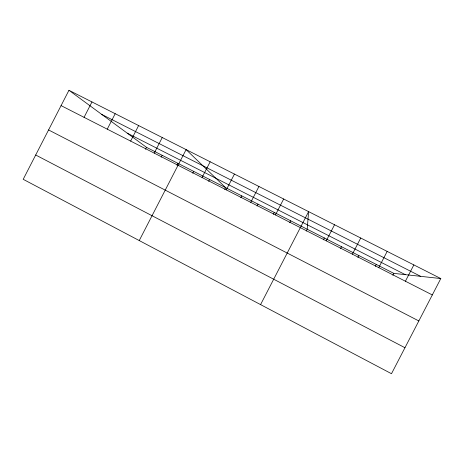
<?xml version="1.0" encoding="UTF-8"?>
<svg xmlns="http://www.w3.org/2000/svg" width="464" height="464" viewBox="0 0 464 464"><rect width="100%" height="100%" fill="white"/><g stroke="black" fill="none" stroke-linecap="round" stroke-linejoin="round"><path stroke-width="0.7" d="M68.95 90.289L23.2 179.313L391.494 373.711L440.8 278.557L68.95 90.289L146.502 147.332L393.843 273.383L440.8 278.557M84.059 117.334L91.971 101.947M107.242 129.16L115.194 113.703M130.633 141.091L138.626 125.564M145.51 149.257L146.502 147.332M154.234 153.126L162.261 137.53M161.153 157.238L162.151 155.307M176.946 165.149L177.886 163.328M139.241 240.561L186.11 149.605L225.666 187.676L224.715 189.515M192.78 173.223L193.72 171.396M202.06 177.515L210.169 161.791M208.701 181.343L209.647 179.51M226.299 189.875L234.448 174.081M240.828 197.734L241.785 195.889M250.757 202.35L258.941 186.482M257.039 205.999L257.996 204.148M273.342 214.316L274.305 212.46M275.436 214.936L283.661 198.998M289.751 222.685L290.708 220.823M260.571 304.604L308.606 211.63L307.214 229.233L306.252 231.101M323.356 239.83L324.324 237.957M326.233 240.845L334.544 224.762M340.57 248.605L341.545 246.732M352.373 254.173L360.731 238.02M357.895 257.445L358.869 255.56M375.324 266.336L376.304 264.445M378.769 267.635L387.167 251.407M392.863 275.28L393.843 273.383M405.408 281.225L413.853 264.915M101.784 114.44L420.657 276.341M127.246 133.162L405.304 274.647M61.074 105.612L432.309 294.942M48.569 129.943L418.835 320.949M35.693 154.999L404.962 347.727"/></g></svg>
